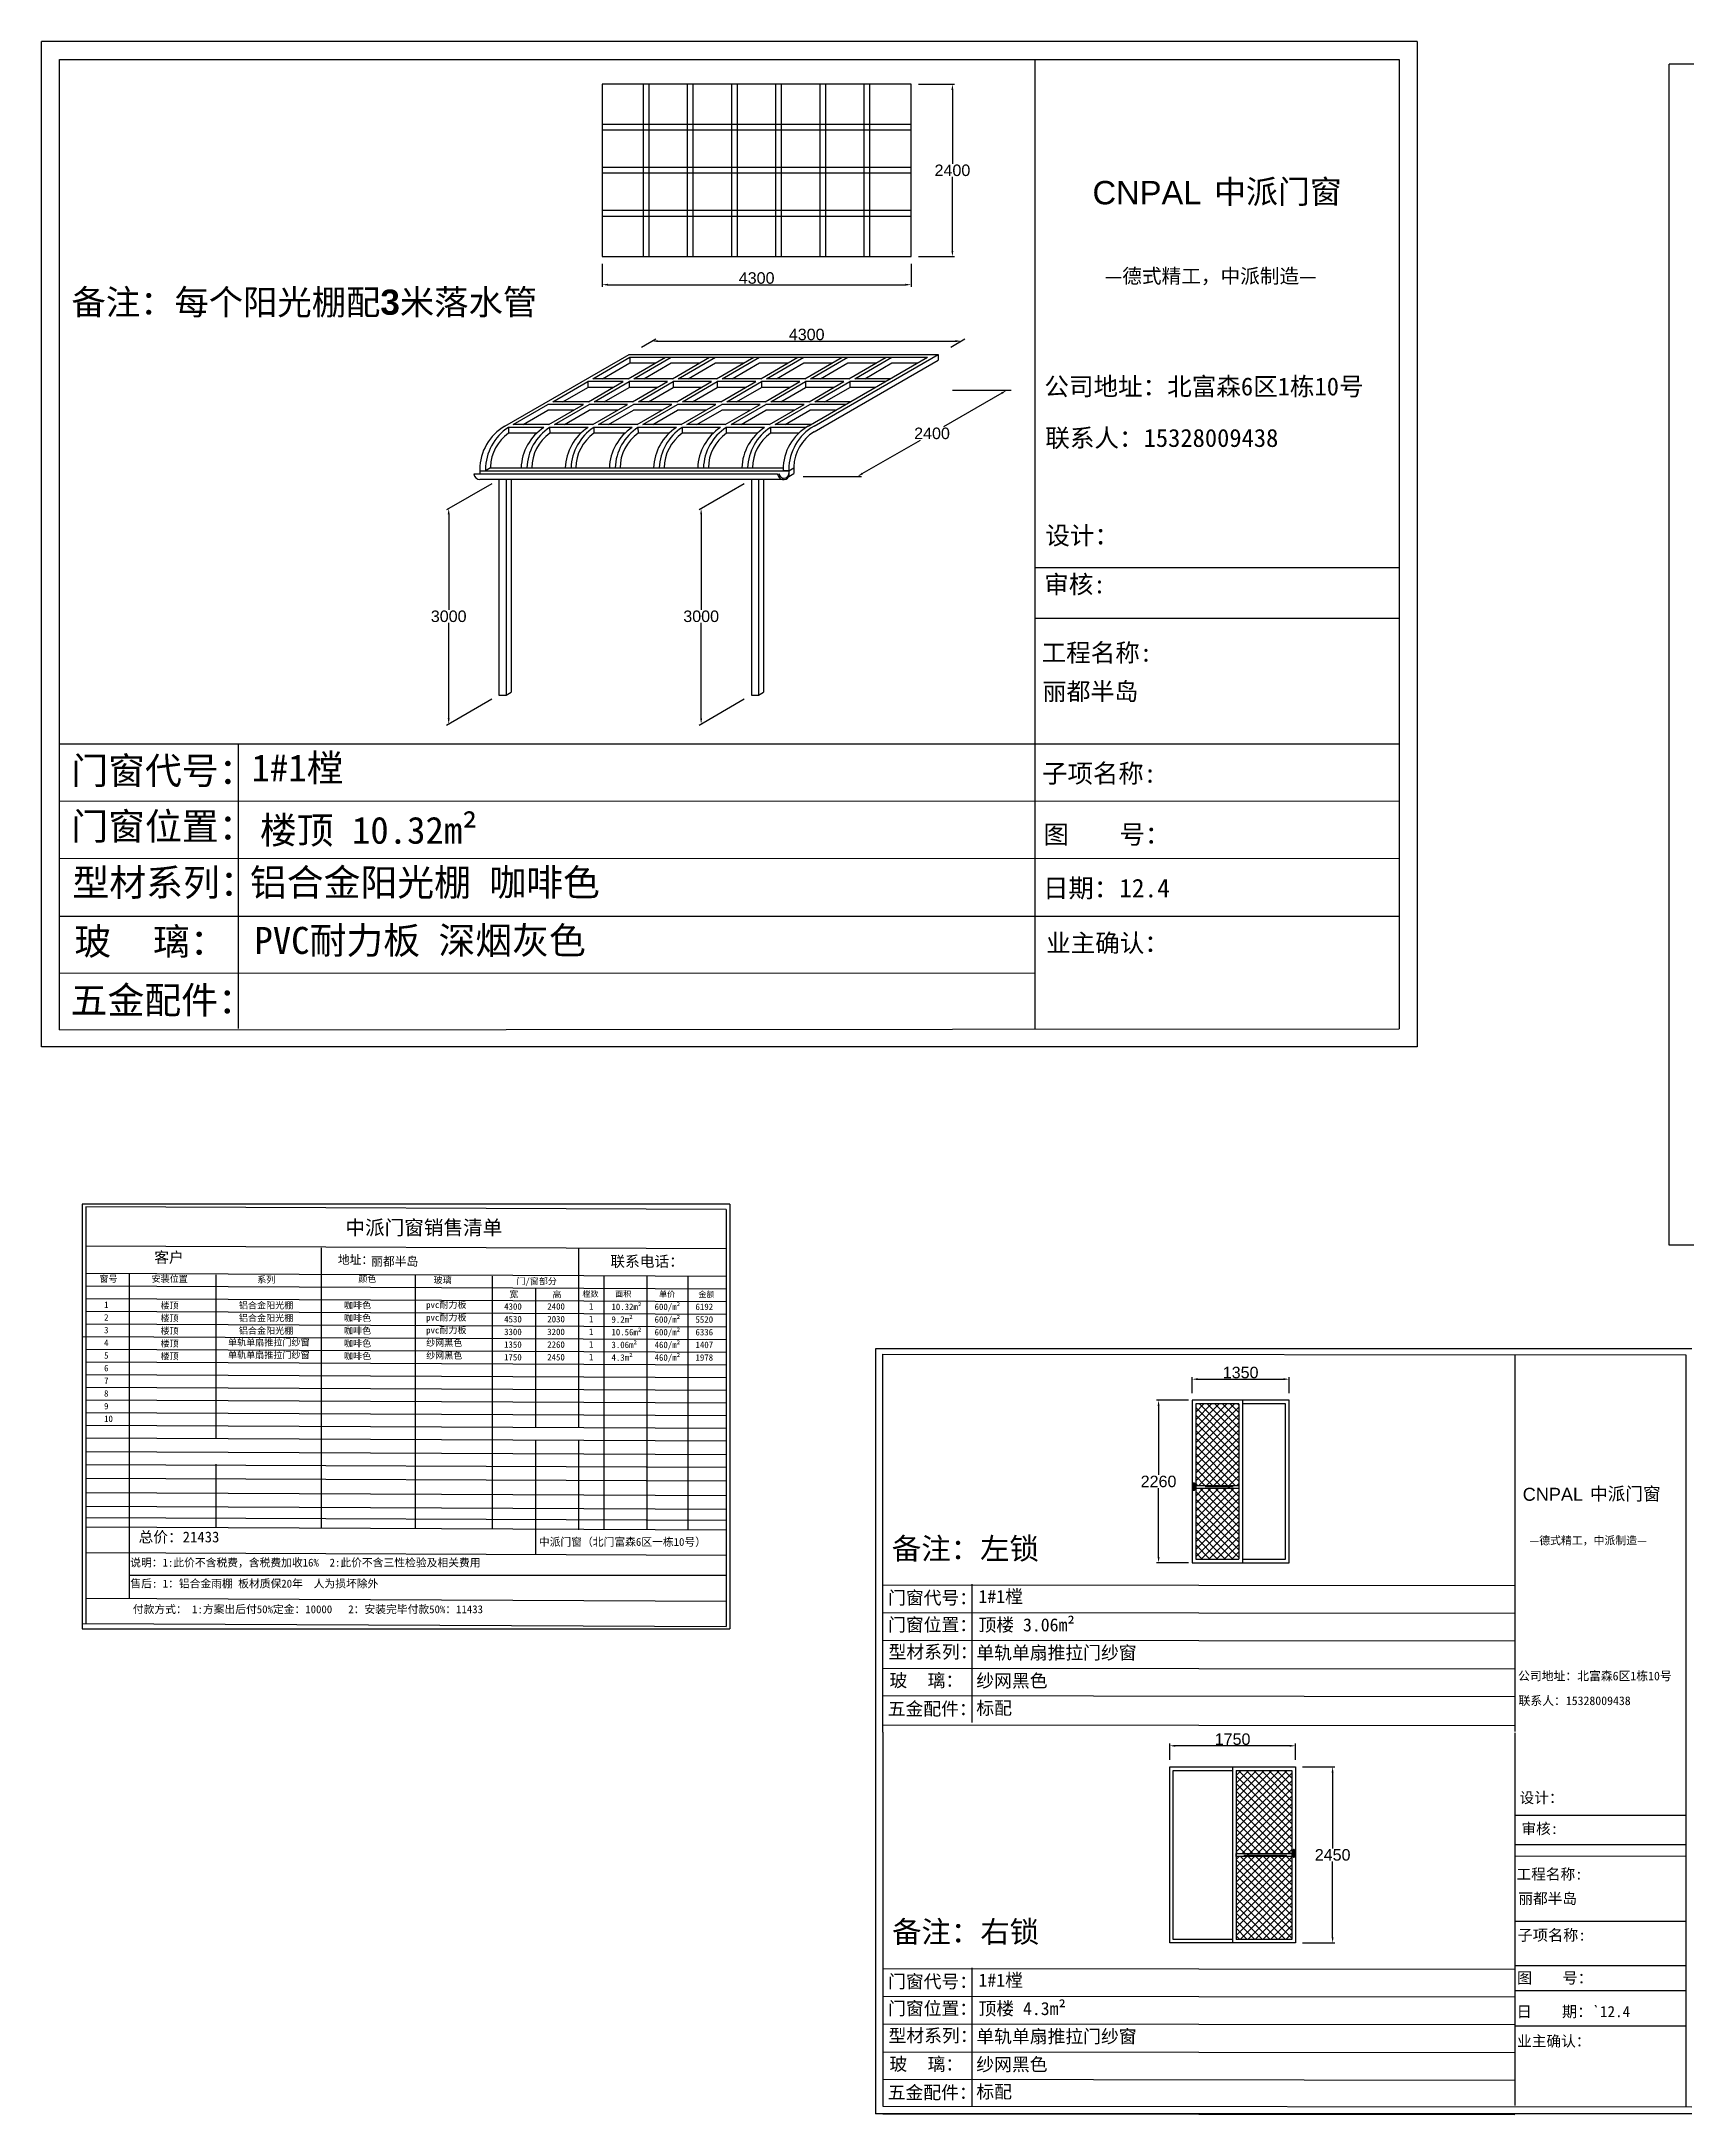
# Model space of a CAD drawing. Header units: inches. Extents: x -138455 to 599497, y -747149 to 13167.
# Drawn here: x 186389 to 209278, y -584578 to -555726 of the extents above; entities that cross this region are included whole.
import ezdxf

# ---------------------------------------------------------------- set-up
doc = ezdxf.new("R2010")
doc.units = ezdxf.units.IN
doc.header["$MEASUREMENT"] = 0
doc.header["$PDMODE"] = 35
doc.header["$PDSIZE"] = -3
doc.layers.add('0 @ 1', color=7, linetype='Continuous')
doc.styles.add('Annotative', font='arialbd.ttf')
doc.styles.add('MtXpl_', font='')
doc.styles.get("Standard").update_dxf_attribs({"font": 'arial.ttf'})
doc.styles.get('MtXpl_').set_extended_font_data('SimSun')
doc.dimstyles.get("Standard").update_dxf_attribs({"dimtxt": 80, "dimasz": 70, "dimexe": 40, "dimexo": 80, "dimgap": 0, "dimtad": 1, "dimtih": 1, "dimtoh": 1, "dimdec": 0, "dimzin": 0, "dimdsep": 46, "dimtxsty": 'Standard', "dimcen": 0.09, "dimadec": 0, "dimazin": 0, "dimtfac": 1, "dimtdec": 0, "dimtofl": 0, "dimtmove": 0, "dimatfit": 3, "dimfxl": 0, "dimtolj": 1, "dimtzin": 0, "dimarcsym": 0})

# ---------------------------------------------------------------- blocks, each defined once
blk = doc.blocks.new('*D2392')
at = {"color": 0, "lineweight": -2, "transparency": 16777216}
for p, q in [((194190, -558820), (194190, -559141)), ((198490, -558820), (198490, -559141)), ((194270, -559111), (198410, -559111))]:
    blk.add_line(p, q, dxfattribs=at)
at = {"color": 0, "transparency": 16777216}
for points in [[(194270, -559098), (194270, -559124), (194190, -559111)], [(198410, -559098), (198410, -559124), (198490, -559111)]]:
    blk.add_solid(points, dxfattribs=at)
at = {"layer": 'Defpoints', "color": 0, "transparency": 16777216}
for p in [(194190, -558720), (198490, -558720), (198490, -559111)]:
    blk.add_point(p, dxfattribs=at)
at = {"color": 0, "transparency": 16777216, "insert": (196340, -559019), "char_height": 160, "attachment_point": 5}
blk.add_mtext('\\A1;4300', dxfattribs=at)
blk = doc.blocks.new('*D2393')
at = {"color": 0, "lineweight": -2, "transparency": 16777216}
for p, q in [((198590, -556320), (199094, -556320)), ((199064, -556400), (199064, -557428)), ((199064, -558640), (199064, -557612)), ((198590, -558720), (199094, -558720))]:
    blk.add_line(p, q, dxfattribs=at)
at = {"color": 0, "transparency": 16777216}
for points in [[(199050, -556400), (199077, -556400), (199064, -556320)], [(199050, -558640), (199077, -558640), (199064, -558720)]]:
    blk.add_solid(points, dxfattribs=at)
at = {"layer": 'Defpoints', "color": 0, "transparency": 16777216}
for p in [(198490, -556320), (199064, -556320), (198490, -558720)]:
    blk.add_point(p, dxfattribs=at)
at = {"color": 0, "transparency": 16777216, "insert": (199064, -557520), "char_height": 160, "attachment_point": 5}
blk.add_mtext('\\A1;2400', dxfattribs=at)
blk = doc.blocks.new('*D2394')
at = {"color": 0, "lineweight": -2, "transparency": 16777216}
for p, q in [((194740, -559981), (194938, -559866)), ((194966, -559896), (199106, -559896)), ((199040, -559981), (199238, -559866))]:
    blk.add_line(p, q, dxfattribs=at)
at = {"color": 0, "transparency": 16777216}
for points in [[(194966, -559883), (194966, -559910), (194886, -559896)], [(199106, -559883), (199106, -559910), (199186, -559896)]]:
    blk.add_solid(points, dxfattribs=at)
at = {"layer": 'Defpoints', "color": 0, "transparency": 16777216}
for p in [(199186, -559896), (194567, -560081), (198867, -560081)]:
    blk.add_point(p, dxfattribs=at)
at = {"color": 0, "transparency": 16777216, "insert": (197036, -559805), "char_height": 160, "attachment_point": 5}
blk.add_mtext('\\A1;4300', dxfattribs=at)
blk = doc.blocks.new('*D2395')
at = {"color": 0, "lineweight": -2, "transparency": 16777216}
for p, q in [((199067, -560581), (199880, -560581)), ((199750, -560621), (198939, -561089)), ((197810, -561741), (198622, -561273)), ((196988, -561781), (197801, -561781))]:
    blk.add_line(p, q, dxfattribs=at)
at = {"color": 0, "transparency": 16777216}
for points in [[(199744, -560609), (199757, -560632), (199820, -560581)], [(197804, -561729), (197817, -561752), (197741, -561781)]]:
    blk.add_solid(points, dxfattribs=at)
at = {"layer": 'Defpoints', "color": 0, "transparency": 16777216}
for p in [(198867, -560581), (196788, -561781), (197741, -561781)]:
    blk.add_point(p, dxfattribs=at)
at = {"color": 0, "transparency": 16777216, "insert": (198780, -561181), "char_height": 160, "attachment_point": 5}
blk.add_mtext('\\A1;2400', dxfattribs=at)
blk = doc.blocks.new('*D2399')
at = {"color": 0, "lineweight": -2, "transparency": 16777216}
for p, q in [((192655, -561881), (192025, -562244)), ((192055, -562307), (192055, -563635)), ((192055, -565147), (192055, -563819)), ((192655, -564881), (192025, -565244))]:
    blk.add_line(p, q, dxfattribs=at)
at = {"color": 0, "transparency": 16777216}
for points in [[(192042, -562307), (192069, -562307), (192055, -562227)], [(192042, -565147), (192069, -565147), (192055, -565227)]]:
    blk.add_solid(points, dxfattribs=at)
at = {"layer": 'Defpoints', "color": 0, "transparency": 16777216}
for p in [(192755, -561823), (192055, -562227), (192755, -564823)]:
    blk.add_point(p, dxfattribs=at)
at = {"color": 0, "transparency": 16777216, "insert": (192055, -563727), "char_height": 160, "attachment_point": 5}
blk.add_mtext('\\A1;3000', dxfattribs=at)
blk = doc.blocks.new('*D2400')
at = {"color": 0, "lineweight": -2, "transparency": 16777216}
for p, q in [((196167, -561881), (195538, -562244)), ((195568, -562307), (195568, -563635)), ((195568, -565147), (195568, -563819)), ((196167, -564881), (195538, -565244))]:
    blk.add_line(p, q, dxfattribs=at)
at = {"color": 0, "transparency": 16777216}
for points in [[(195554, -562307), (195581, -562307), (195568, -562227)], [(195554, -565147), (195581, -565147), (195568, -565227)]]:
    blk.add_solid(points, dxfattribs=at)
at = {"layer": 'Defpoints', "color": 0, "transparency": 16777216}
for p in [(196267, -561823), (195568, -562227), (196267, -564823)]:
    blk.add_point(p, dxfattribs=at)
at = {"color": 0, "transparency": 16777216, "insert": (195568, -563727), "char_height": 160, "attachment_point": 5}
blk.add_mtext('\\A1;3000', dxfattribs=at)
blk = doc.blocks.new('*D2401')
at = {"color": 0, "lineweight": -2, "transparency": 16777216}
for p, q in [((202399, -574538), (202399, -574314)), ((202479, -574344), (203669, -574344)), ((203749, -574538), (203749, -574314))]:
    blk.add_line(p, q, dxfattribs=at)
at = {"color": 0, "transparency": 16777216}
for points in [[(202479, -574330), (202479, -574357), (202399, -574344)], [(203669, -574330), (203669, -574357), (203749, -574344)]]:
    blk.add_solid(points, dxfattribs=at)
at = {"layer": 'Defpoints', "color": 0, "transparency": 16777216}
for p in [(203749, -574344), (202399, -574638), (203749, -574638)]:
    blk.add_point(p, dxfattribs=at)
at = {"color": 0, "transparency": 16777216, "insert": (203074, -574252), "char_height": 160, "attachment_point": 5}
blk.add_mtext('\\A1;1350', dxfattribs=at)
blk = doc.blocks.new('*D2402')
at = {"color": 0, "lineweight": -2, "transparency": 16777216}
for p, q in [((202349, -574638), (201902, -574638)), ((201932, -574718), (201932, -575676)), ((201932, -576818), (201932, -575859)), ((202349, -576898), (201902, -576898))]:
    blk.add_line(p, q, dxfattribs=at)
at = {"color": 0, "transparency": 16777216}
for points in [[(201919, -574718), (201946, -574718), (201932, -574638)], [(201919, -576818), (201946, -576818), (201932, -576898)]]:
    blk.add_solid(points, dxfattribs=at)
at = {"layer": 'Defpoints', "color": 0, "transparency": 16777216}
for p in [(202449, -574638), (201932, -576898), (202449, -576898)]:
    blk.add_point(p, dxfattribs=at)
at = {"color": 0, "transparency": 16777216, "insert": (201932, -575768), "char_height": 160, "attachment_point": 5}
blk.add_mtext('\\A1;2260', dxfattribs=at)
blk = doc.blocks.new('*D2403')
at = {"color": 0, "lineweight": -2, "transparency": 16777216}
for p, q in [((202087, -579640), (202087, -579416)), ((203757, -579446), (202167, -579446)), ((203837, -579640), (203837, -579416))]:
    blk.add_line(p, q, dxfattribs=at)
at = {"color": 0, "transparency": 16777216}
for points in [[(202167, -579433), (202167, -579460), (202087, -579446)], [(203757, -579433), (203757, -579460), (203837, -579446)]]:
    blk.add_solid(points, dxfattribs=at)
at = {"layer": 'Defpoints', "color": 0, "transparency": 16777216}
for p in [(202087, -579446), (202087, -579740), (203837, -579740)]:
    blk.add_point(p, dxfattribs=at)
at = {"color": 0, "transparency": 16777216, "insert": (202962, -579355), "char_height": 160, "attachment_point": 5}
blk.add_mtext('\\A1;1750', dxfattribs=at)
blk = doc.blocks.new('*D2404')
at = {"color": 0, "lineweight": -2, "transparency": 16777216}
for p, q in [((203937, -579740), (204384, -579740)), ((204354, -579820), (204354, -580874)), ((204354, -582110), (204354, -581057)), ((203937, -582190), (204384, -582190))]:
    blk.add_line(p, q, dxfattribs=at)
at = {"color": 0, "transparency": 16777216}
for points in [[(204340, -579820), (204367, -579820), (204354, -579740)], [(204340, -582110), (204367, -582110), (204354, -582190)]]:
    blk.add_solid(points, dxfattribs=at)
at = {"layer": 'Defpoints', "color": 0, "transparency": 16777216}
for p in [(203837, -579740), (203837, -582190), (204354, -582190)]:
    blk.add_point(p, dxfattribs=at)
at = {"color": 0, "transparency": 16777216, "insert": (204354, -580965), "char_height": 160, "attachment_point": 5}
blk.add_mtext('\\A1;2450', dxfattribs=at)

msp = doc.modelspace()

# ---------------------------------------------------------------- hatches: boundary and pattern name
h = msp.add_hatch()
h.set_pattern_fill('ANSI37', color=256, scale=600)
h.paths.add_polyline_path([(203048.5, -574687.7), (202448.5, -574687.7), (202448.5, -575821.3), (203048.5, -575821.3)])
h.paths.add_polyline_path([(203048.5, -575863.9), (202448.5, -575863.9), (202448.5, -576847.7), (203048.5, -576847.7)])
h = msp.add_hatch()
h.set_pattern_fill('ANSI37', color=256, scale=600)
h.paths.add_polyline_path([(203787.5, -579790.5), (203012.5, -579790.5), (203012.5, -580944.2), (203787.5, -580944.2)])
h.paths.add_polyline_path([(203787.5, -580986.8), (203012.5, -580986.8), (203012.5, -582140.5), (203787.5, -582140.5)])

# ---------------------------------------------------------------- linework, layer by layer
for p, q in [((205531.7, -555725.9), (186389.2, -555725.9)), ((186389.2, -569718), (186389.2, -555725.9)), ((186639.8, -555975.6), (205282, -555975.6)), ((186639.8, -569481.6), (186639.8, -555975.6)), ((200212.7, -555975.6), (200212.7, -569468.4)), ((205282, -555975.6), (205282, -569467.6)), ((205531.7, -555725.9), (205531.7, -569718)), ((234294.1, -556040.9), (209037.8, -556040.9)), ((209037.8, -572478.5), (209037.8, -556040.9)), ((198490, -556320), (194190, -556320)), ((194190, -556320), (194190, -558720)), ((194764.3, -558720), (194764.3, -556320)), ((194844.3, -558720), (194844.3, -556320)), ((195378.6, -558720), (195378.6, -556320)), ((195458.6, -558720), (195458.6, -556320)), ((195992.9, -558720), (195992.9, -556320)), ((196072.9, -558720), (196072.9, -556320)), ((196607.2, -558720), (196607.2, -556320)), ((196687.2, -558720), (196687.2, -556320)), ((197221.4, -558720), (197221.4, -556320)), ((197301.4, -558720), (197301.4, -556320)), ((197835.7, -558720), (197835.7, -556320)), ((197915.7, -558720), (197915.7, -556320)), ((198490, -558720), (198490, -556320)), ((198490, -556880), (194190, -556880)), ((198490, -556960), (194190, -556960)), ((198490, -557480), (194190, -557480)), ((198490, -557560), (194190, -557560)), ((198490, -558080), (194190, -558080)), ((198490, -558160), (194190, -558160)), ((194190, -558720), (198490, -558720)), ((192838.1, -561078.8), (194566.6, -560080.9)), ((194058.9, -560420.2), (194577.3, -560120.9)), ((194197.4, -560420.2), (194577.3, -560200.9)), ((194553.2, -560420.2), (195071.6, -560120.9)), ((194566.6, -560080.9), (198866.6, -560080.9)), ((194577.3, -560120.9), (198717.3, -560120.9)), ((194577.3, -560120.9), (194577.3, -560200.9)), ((194577.3, -560200.9), (194933, -560200.9)), ((194633.2, -560420.2), (195151.6, -560120.9)), ((194771.7, -560420.2), (195151.6, -560200.9)), ((195151.6, -560200.9), (195547.3, -560200.9)), ((195167.4, -560420.2), (195685.9, -560120.9)), ((195247.4, -560420.2), (195765.9, -560120.9)), ((195386, -560420.2), (195765.9, -560200.9)), ((195765.9, -560200.9), (196161.6, -560200.9)), ((195781.7, -560420.2), (196300.2, -560120.9)), ((195861.7, -560420.2), (196380.2, -560120.9)), ((196000.3, -560420.2), (196380.2, -560200.9)), ((196380.2, -560200.9), (196775.9, -560200.9)), ((196396, -560420.2), (196914.4, -560120.9)), ((196476, -560420.2), (196994.4, -560120.9)), ((196614.6, -560420.2), (196994.4, -560200.9)), ((196994.4, -560200.9), (197390.2, -560200.9)), ((197010.3, -560420.2), (197528.7, -560120.9)), ((197058.1, -561078.8), (198717.3, -560120.9)), ((197090.3, -560420.2), (197608.7, -560120.9)), ((197138.1, -561078.8), (198866.6, -560080.9)), ((197138.1, -561158.8), (198866.6, -560160.9)), ((197228.9, -560420.2), (197608.7, -560200.9)), ((197608.7, -560200.9), (198004.4, -560200.9)), ((197624.6, -560420.2), (198143, -560120.9)), ((197704.6, -560420.2), (198223, -560120.9)), ((197843.2, -560420.2), (198223, -560200.9)), ((198223, -560200.9), (198578.7, -560200.9)), ((198866.6, -560080.9), (198866.6, -560160.9)), ((193505.8, -560739.5), (193989.6, -560460.2)), ((193644.4, -560739.5), (193989.6, -560540.2)), ((193989.6, -560460.2), (193989.6, -560540.2)), ((194483.9, -560460.2), (193989.6, -560460.2)), ((194345.3, -560540.2), (193989.6, -560540.2)), ((194000.1, -560739.5), (194483.9, -560460.2)), ((194553.2, -560420.2), (194058.9, -560420.2)), ((194080.1, -560739.5), (194563.9, -560460.2)), ((194218.7, -560739.5), (194563.9, -560540.2)), ((194563.9, -560460.2), (194563.9, -560540.2)), ((195098.2, -560460.2), (194563.9, -560460.2)), ((194959.6, -560540.2), (194563.9, -560540.2)), ((194614.4, -560739.5), (195098.2, -560460.2)), ((195167.4, -560420.2), (194633.2, -560420.2)), ((194694.4, -560739.5), (195178.2, -560460.2)), ((194833, -560739.5), (195178.2, -560540.2)), ((195178.2, -560460.2), (195178.2, -560540.2)), ((195712.5, -560460.2), (195178.2, -560460.2)), ((195573.9, -560540.2), (195178.2, -560540.2)), ((195228.7, -560739.5), (195712.5, -560460.2)), ((195781.7, -560420.2), (195247.4, -560420.2)), ((195308.7, -560739.5), (195792.5, -560460.2)), ((195447.2, -560739.5), (195792.5, -560540.2)), ((195792.5, -560460.2), (195792.5, -560540.2)), ((196326.7, -560460.2), (195792.5, -560460.2)), ((196188.2, -560540.2), (195792.5, -560540.2)), ((195843, -560739.5), (196326.7, -560460.2)), ((196396, -560420.2), (195861.7, -560420.2)), ((195923, -560739.5), (196406.7, -560460.2)), ((196061.5, -560739.5), (196406.7, -560540.2)), ((196406.7, -560460.2), (196406.7, -560540.2)), ((196941, -560460.2), (196406.7, -560460.2)), ((196802.5, -560540.2), (196406.7, -560540.2)), ((196457.2, -560739.5), (196941, -560460.2)), ((197010.3, -560420.2), (196476, -560420.2)), ((196537.2, -560739.5), (197021, -560460.2)), ((196675.8, -560739.5), (197021, -560540.2)), ((197021, -560460.2), (197021, -560540.2)), ((197555.3, -560460.2), (197021, -560460.2)), ((197416.7, -560540.2), (197021, -560540.2)), ((197071.5, -560739.5), (197555.3, -560460.2)), ((197624.6, -560420.2), (197090.3, -560420.2)), ((197151.5, -560739.5), (197635.3, -560460.2)), ((197290.1, -560739.5), (197635.3, -560540.2)), ((198129.6, -560460.2), (197635.3, -560460.2)), ((197635.3, -560460.2), (197635.3, -560540.2)), ((197991, -560540.2), (197635.3, -560540.2)), ((198198.9, -560420.2), (197704.6, -560420.2)), ((192952.8, -561058.8), (193436.5, -560779.5)), ((193091.3, -561058.8), (193436.5, -560859.5)), ((193930.8, -560779.5), (193436.5, -560779.5)), ((193792.3, -560859.5), (193436.5, -560859.5)), ((193447, -561058.8), (193930.8, -560779.5)), ((194000.1, -560739.5), (193505.8, -560739.5)), ((193527, -561058.8), (194010.8, -560779.5)), ((193665.6, -561058.8), (194010.8, -560859.5)), ((194545.1, -560779.5), (194010.8, -560779.5)), ((194406.5, -560859.5), (194010.8, -560859.5)), ((194061.3, -561058.8), (194545.1, -560779.5)), ((194614.4, -560739.5), (194080.1, -560739.5)), ((194141.3, -561058.8), (194625.1, -560779.5)), ((194279.9, -561058.8), (194625.1, -560859.5)), ((195159.4, -560779.5), (194625.1, -560779.5)), ((195020.8, -560859.5), (194625.1, -560859.5)), ((194675.6, -561058.8), (195159.4, -560779.5)), ((195228.7, -560739.5), (194694.4, -560739.5)), ((194755.6, -561058.8), (195239.4, -560779.5)), ((194894.2, -561058.8), (195239.4, -560859.5)), ((195773.7, -560779.5), (195239.4, -560779.5)), ((195635.1, -560859.5), (195239.4, -560859.5)), ((195289.9, -561058.8), (195773.7, -560779.5)), ((195843, -560739.5), (195308.7, -560739.5)), ((195369.9, -561058.8), (195853.7, -560779.5)), ((195508.5, -561058.8), (195853.7, -560859.5)), ((196388, -560779.5), (195853.7, -560779.5)), ((196249.4, -560859.5), (195853.7, -560859.5)), ((195904.2, -561058.8), (196388, -560779.5)), ((196457.2, -560739.5), (195923, -560739.5)), ((195984.2, -561058.8), (196468, -560779.5)), ((196122.7, -561058.8), (196468, -560859.5)), ((197002.2, -560779.5), (196468, -560779.5)), ((196863.7, -560859.5), (196468, -560859.5)), ((196518.5, -561058.8), (197002.2, -560779.5)), ((197071.5, -560739.5), (196537.2, -560739.5)), ((196598.5, -561058.8), (197082.2, -560779.5)), ((196737, -561058.8), (197082.2, -560859.5)), ((197576.5, -560779.5), (197082.2, -560779.5)), ((197438, -560859.5), (197082.2, -560859.5)), ((197645.8, -560739.5), (197151.5, -560739.5)), ((192885.6, -561098.8), (192885.6, -561178.8)), ((193379.8, -561098.8), (192885.6, -561098.8)), ((193278.9, -561178.8), (192885.6, -561178.8)), ((193447, -561058.8), (192952.8, -561058.8)), ((193459.8, -561098.8), (193461.9, -561178.8)), ((193994.1, -561098.8), (193459.8, -561098.8)), ((193893.2, -561178.8), (193461.9, -561178.8)), ((194061.3, -561058.8), (193527, -561058.8)), ((194074.1, -561098.8), (194076.2, -561178.8)), ((194608.4, -561098.8), (194074.1, -561098.8)), ((194507.5, -561178.8), (194076.2, -561178.8)), ((194675.6, -561058.8), (194141.3, -561058.8)), ((194688.4, -561098.8), (194690.5, -561178.8)), ((195222.7, -561098.8), (194688.4, -561098.8)), ((195121.8, -561178.8), (194690.5, -561178.8)), ((195289.9, -561058.8), (194755.6, -561058.8)), ((195302.7, -561098.8), (195304.8, -561178.8)), ((195837, -561098.8), (195302.7, -561098.8)), ((195736.1, -561178.8), (195304.8, -561178.8)), ((195904.2, -561058.8), (195369.9, -561058.8)), ((195917, -561098.8), (195917, -561178.8)), ((196451.3, -561098.8), (195917, -561098.8)), ((196350.4, -561178.8), (195917, -561178.8)), ((196518.5, -561058.8), (195984.2, -561058.8)), ((197023.5, -561098.8), (196531.3, -561098.8)), ((196531.3, -561098.8), (196533.3, -561178.8)), ((196924.6, -561178.8), (196533.3, -561178.8)), ((197092.8, -561058.8), (196598.5, -561058.8)), ((196632, -561746.6), (192407.2, -561746.6)), ((192488.1, -561685), (192488.1, -561700.9)), ((192488.1, -561700.9), (196788.1, -561700.9)), ((192488.1, -561700.9), (192488.1, -561746.6)), ((192637.4, -561660.9), (192568.1, -561700.9)), ((192568.1, -561685), (192568.1, -561700.9)), ((192637.4, -561645), (192637.4, -561660.9)), ((192637.4, -561660.9), (196708.5, -561660.9)), ((196632, -561746.6), (196651.9, -561744.8)), ((196708.1, -561685), (196708.1, -561700.9)), ((196788.1, -561700.9), (196708.1, -561700.9)), ((196788.1, -561700.9), (196857.4, -561660.9)), ((196788.1, -561685), (196788.1, -561700.9)), ((196788.1, -561700.9), (196788.1, -561780.9)), ((196788.1, -561780.9), (196857.4, -561740.9)), ((196857.4, -561645), (196857.4, -561660.9)), ((196857.4, -561660.9), (196857.4, -561740.9)), ((196715.4, -561823), (192490.7, -561823)), ((192755, -561823), (192755, -564823)), ((192855, -561823), (192855, -564823)), ((192924.2, -561823), (192924.2, -564783)), ((196267.5, -561823), (196267.5, -564823)), ((196367.5, -561823), (196367.5, -564823)), ((196436.7, -561823), (196436.7, -564783)), ((200212.7, -563048), (205282, -563048)), ((200212.7, -563750), (205282, -563750)), ((192755, -564823), (192855, -564823)), ((192855, -564823), (192924.2, -564783)), ((196267.5, -564823), (196367.5, -564823)), ((196367.5, -564823), (196436.7, -564783)), ((186637.2, -565499.2), (205282, -565499.2)), ((189123.8, -565499.2), (189125, -569463.7)), ((186637.8, -566299), (205282, -566293.7)), ((186638.3, -567099.2), (205282, -567093.7)), ((186638.8, -567899.7), (205282, -567899.7)), ((186639.3, -568693.8), (200212.7, -568686.6)), ((186639.8, -569481.6), (205282, -569467.6)), ((205531.7, -569718), (186389.2, -569718)), ((186957.5, -571909.3), (186957.5, -577819.2)), ((195966.2, -571909.3), (186957.5, -571909.3)), ((195916.2, -571984.4), (187007.5, -571944.3)), ((187007.5, -571944.3), (187007.5, -577744)), ((195916.2, -571984.4), (195916.2, -577784.2)), ((195966.2, -571909.3), (195966.2, -577819.2)), ((195916.2, -572530.7), (187007.5, -572490.6)), ((190279.2, -572515.8), (190279.2, -575202.6)), ((193861.2, -572530.7), (193861.2, -575016)), ((234294.1, -572478.5), (209037.8, -572478.5)), ((187007.5, -572867.6), (195916.2, -572907.8)), ((187607.5, -572867.6), (187607.5, -574455.9)), ((188817.5, -572892.8), (188817.5, -575170)), ((191587.8, -572892.8), (191587.8, -576413.7)), ((192661.2, -572907.8), (192661.2, -576431.5)), ((194212.2, -572907.8), (194212.2, -576441.2)), ((194812.2, -572907.8), (194812.2, -574496)), ((195381.5, -572907.8), (195381.5, -576441.2)), ((187007.5, -573044.1), (195916.2, -573084.2)), ((187007.5, -573220.6), (195916.2, -573260.7)), ((193261.2, -573084.2), (193261.2, -575013.2)), ((187007.5, -573397), (195916.2, -573437.2)), ((187007.5, -573573.5), (195916.2, -573613.6)), ((186957.5, -573750), (195916.2, -573790.1)), ((187007.5, -573926.4), (195916.2, -573966.6)), ((187007.5, -574102.9), (195916.2, -574143)), ((197993.9, -573922.7), (197993.9, -579356.1)), ((209352.1, -573922.7), (197993.9, -573922.7)), ((198093.8, -579256.1), (198093.9, -573993.7)), ((198093.9, -573993.7), (209268.1, -574006.8)), ((206890.6, -574006.8), (206890.6, -579248.6)), ((209268.1, -574006.8), (209270.1, -579265.4)), ((187007.5, -574279.4), (195916.2, -574319.5)), ((187007.5, -574455.9), (195916.2, -574496)), ((187007.5, -574632.3), (195916.2, -574672.5)), ((187607.5, -574455.9), (187607.5, -577392)), ((194812.2, -574496), (194812.2, -576441.2)), ((203048.5, -574687.7), (203048.5, -576847.7)), ((203098.5, -574637.7), (203098.5, -576897.7)), ((187007.5, -574808.8), (195916.2, -574848.9)), ((187007.5, -574985.3), (195916.2, -575025.4)), ((187007.5, -575161.7), (195916.2, -575201.9)), ((190279.2, -575202.6), (190279.2, -576410.3)), ((193261.2, -575189.7), (193261.2, -576441.2)), ((193861.2, -575192.5), (193861.2, -576441.2)), ((187007.5, -575350.9), (195916.2, -575391.1)), ((187007.5, -575529.2), (195916.2, -575569.3)), ((188817.5, -575527.4), (188817.5, -576406)), ((187007.5, -575719.8), (195916.2, -575760)), ((187007.5, -575921.6), (195916.2, -575961.8)), ((187007.5, -576112.3), (195916.2, -576152.4)), ((187007.5, -576268.1), (195916.2, -576308.3)), ((187007.5, -576401.1), (195916.2, -576441.2)), ((193261.2, -576441.2), (193261.2, -576786.2)), ((187007.5, -576754), (195916.2, -576794.1)), ((187607.5, -577070.3), (195916.2, -577070.3)), ((198093.8, -577205.1), (206890.6, -577216.4)), ((199335.7, -577195.6), (199336.2, -579121.6)), ((187007.5, -577392), (195916.2, -577432.2)), ((198093.8, -577589.2), (206890.6, -577600.4)), ((186957.5, -577744), (195916.2, -577784.2)), ((186957.5, -577819.2), (195966.2, -577819.2)), ((198093.8, -577975.9), (206890.6, -577987.2)), ((198093.8, -578365.6), (206890.6, -578376.8)), ((198093.8, -578746), (206890.6, -578759.2)), ((197993.9, -579356.1), (197993.9, -584570.4)), ((198093.8, -579153.8), (206890.6, -579161.7)), ((198093.8, -579256.1), (198093.8, -584461)), ((206890.6, -579264.1), (206890.6, -584453.4)), ((209268, -579265.5), (209270.1, -584470.2)), ((202962.5, -579740.5), (202962.5, -582190.5)), ((203012.5, -579790.5), (203012.5, -582140.5)), ((206890.6, -580413.4), (209268.1, -580413.4)), ((206890.6, -580819.7), (209268.1, -580819.7)), ((206890.6, -580980.7), (209269.6, -580980)), ((206890.6, -581888.2), (209269.7, -581887.5)), ((206890.6, -582506.1), (209269.8, -582505.4)), ((198093.8, -582545.4), (206890.6, -582556.6)), ((199335.7, -582535.9), (199336.2, -584461.9)), ((198093.8, -582929.4), (206890.5, -582940.7)), ((206890.6, -582853.4), (209269.9, -582852.7)), ((198093.8, -583316.2), (206890.5, -583327.4)), ((206890.6, -583343.8), (209270, -583343.2)), ((198093.8, -583705.8), (206890.5, -583717.1)), ((198093.8, -584086.3), (206890.6, -584099.5)), ((198093.8, -584461), (209352.1, -584470.4)), ((209352.1, -584570.4), (197993.9, -584570.4)), ((198093.8, -584570.4), (206890.6, -584578.3))]:
    msp.add_line(p, q)
for points in [[(202398.5, -576897.7), (203748.5, -576897.7), (203748.5, -574637.7), (202398.5, -574637.7)], [(202448.5, -575821.3), (203048.5, -575821.3), (203048.5, -575863.9), (202448.5, -575863.9)], [(203837.5, -582190.5), (202087.5, -582190.5), (202087.5, -579740.5), (203837.5, -579740.5)], [(203012.5, -580944.2), (203787.5, -580944.2), (203787.5, -580986.8), (203012.5, -580986.8)]]:
    msp.add_lwpolyline(points, close=True)
for points in [[(203048.5, -574687.7), (202448.5, -574687.7), (202448.5, -576847.7), (203048.5, -576847.7)], [(203098.5, -576847.7), (203698.5, -576847.7), (203698.5, -574687.7), (203098.5, -574687.7)], [(202962.5, -582140.5), (202137.5, -582140.5), (202137.5, -579790.5), (202962.5, -579790.5)], [(203012.5, -579790.5), (203787.5, -579790.5), (203787.5, -582140.5), (203012.5, -582140.5)]]:
    msp.add_lwpolyline(points)
at = {"color": 0}
for points in [[(202422.2, -575894.7), (202422.2, -575894.7, -0.4142136), (202413.5, -575886), (202413.5, -575793.7, -0.4142136), (202422.2, -575784.9), (202422.2, -575784.9, -0.4142136), (202431, -575793.7), (202431, -575886, -0.4142136)], [(202422.2, -575877.2), (202422.2, -575877.2, -0.4142136), (202417.9, -575872.9), (202417.9, -575806.8, -0.4142136), (202422.2, -575802.4), (202422.2, -575802.4, -0.4142136), (202426.6, -575806.8), (202426.6, -575872.9, -0.4142136)], [(203813.7, -580997.5), (203813.7, -580997.5, 0.4142136), (203822.4, -580988.8), (203822.4, -580896.5, 0.4142136), (203813.7, -580887.8), (203813.7, -580887.8, 0.4142136), (203805, -580896.5), (203805, -580988.8, 0.4142136)], [(203813.7, -580980.1), (203813.7, -580980.1, 0.4142136), (203818.1, -580975.7), (203818.1, -580909.6, 0.4142136), (203813.7, -580905.2), (203813.7, -580905.2, 0.4142136), (203809.3, -580909.6), (203809.3, -580975.7, 0.4142136)]]:
    msp.add_lwpolyline(points, format="xyb", close=True, dxfattribs=at)
for centre, radius, start, end in [((193188.1, -561685), 700, 120, 180), ((193268.1, -561685), 700, 123.12777, 180), ((193230.9, -561661.8), 593.7, 125.56404, 178.38422), ((193762.4, -561685), 700, 123.12777, 178.0233), ((193842.4, -561685), 700, 123.12777, 178.0233), ((193799.6, -561660.3), 588.1, 125.04041, 180.05771), ((194376.7, -561685), 700, 123.12777, 178.0233), ((194456.7, -561685), 700, 123.12777, 178.0233), ((194413.8, -561660.3), 588.1, 125.04041, 180.05771), ((194991, -561685), 700, 123.12777, 178.0233), ((195071, -561685), 700, 123.12777, 178.0233), ((195028.1, -561660.3), 588.1, 125.04041, 180.05771), ((195605.3, -561685), 700, 123.12777, 178.0233), ((195685.3, -561685), 700, 123.12777, 178.0233), ((195642.4, -561660.3), 588.1, 125.04041, 180.05771), ((196219.5, -561685), 700, 123.12777, 178.0233), ((196299.5, -561685), 700, 123.12777, 178.0233), ((196256.7, -561660.3), 588.1, 125.04041, 180.05771), ((196833.8, -561685), 700, 123.12777, 178.0233), ((196913.8, -561685), 700, 123.12777, 178.0233), ((196871, -561660.3), 588.1, 125.04041, 180.05771), ((197408.1, -561685), 700, 120, 180), ((197488.1, -561685), 700, 120, 180), ((197445.3, -561660.3), 588.1, 121.4872, 178.5128), ((192490.7, -561739.2), 83.8, 185.0699, 270), ((196715.4, -561739.2), 83.8, 185.0699, 330.17049), ((196719.8, -561735.4), 68.5, 187.94179, 355.39367)]:
    msp.add_arc(centre, radius, start, end)

# ---------------------------------------------------------------- texts
for height, p in [(325.75, (201012.6, -557992.9)), (180.36, (206998.5, -576036.1))]:
    msp.add_text('CNPAL', height=height).set_placement(p)
at = {"style": 'MtXpl_'}
for s, height, p in [('中派门窗', 325.75, (202704, -557979.4)), ('—德式精工，中派制造—', 200.459, (201183, -559091)), ('公司地址：北富森6区1栋10号', 250.574, (200343.1, -560652.5)), ('联系人：15328009438', 250.574, (200356.7, -561368.8)), ('设计：', 250.57, (200357.1, -562727.3)), ('审核:', 250.57, (200341.1, -563406.7)), ('工程名称:', 250.57, (200304.5, -564357.8)), ('丽都半岛', 244.4, (200317.7, -564894.1)), ('子项名称:', 258.93, (200312.5, -566042.2)), ('图    号：', 258.93, (200331.1, -566891.4)), ('日期：12.4', 258.93, (200324.9, -567638.8)), ('业主确认：', 250.57, (200366.7, -568398.9)), ('中派门窗', 180.36, (207934.9, -576028.7)), ('—德式精工，中派制造—', 110.99, (207092.8, -576644.1)), ('公司地址：北富森6区1栋10号', 120.577, (206934.4, -578534.8)), ('联系人：15328009438', 120.577, (206940.9, -578879.5)), ('设计：', 149.85, (206954.7, -580243.5)), ('审核:', 149.85, (206980.5, -580674)), ('工程名称:', 149.85, (206911.8, -581307.3)), ('丽都半岛', 149.85, (206937.1, -581646.9)), ('子项名称:', 154.84, (206927.4, -582158.2)), ('图    号：', 154.84, (206919.9, -582753.2)), ('日    期：`12.4', 154.844, (206912.8, -583222.6)), ('业主确认：', 149.85, (206919.4, -583630.9))]:
    msp.add_text(s, height=height, dxfattribs=at).set_placement(p)
at = {"layer": '0 @ 1', "style": 'Annotative'}
for s, height, p in [('门窗代号：', 375.86, (186804.1, -566062.2)), ('门窗位置：', 375.86, (186804.1, -566836.5)), ('型材系列：', 375.86, (186819.9, -567618.7)), ('玻    璃：', 375.86, (186846.2, -568438.9)), ('五金配件：', 375.86, (186794.9, -569256.1)), ('丽都半岛', 120, (190977, -572765.2)), ('门窗代号：', 181.7, (198168, -577477.3)), ('门窗位置：', 181.7, (198168, -577851.6)), ('型材系列：', 181.7, (198175.7, -578229.7)), ('玻    璃：', 181.7, (198188.4, -578626.2)), ('五金配件：', 181.7, (198163.5, -579021.3)), ('门窗代号：', 181.7, (198168, -582817.5)), ('门窗位置：', 181.7, (198168, -583191.8)), ('型材系列：', 181.7, (198175.6, -583570)), ('玻    璃：', 181.7, (198188.3, -583966.5)), ('五金配件：', 181.7, (198163.5, -584361.5))]:
    msp.add_text(s, height=height, dxfattribs=at).set_placement(p)
at = {"layer": '0 @ 1', "attachment_point": 1, "style": 'Annotative'}
for s, width, heights, insert, char_height in [('{\\fSimSun|b1|i0|c134|p2;备注：每个阳光棚配}3{\\fSimSun|b1|i0|c134|p2;米落水管}', 9467.769, [0], (186807.3, -559178.9), 350), ('{\\fSimSun|b1|i0|c134|p2;1#1樘}', 4396.385, [0], (189311.1, -565648), 375.861), ('{\\fSimSun|b1|i0|c134|p2;楼顶 10.32m²}', 9006.576, [0], (189428.1, -566515.6), 375.861), ('{\\fSimSun|b1|i0|c134|p2;铝合金阳光棚 咖啡色 }', 9006.576, [0], (189289.1, -567241.5), 375.861), ('{\\fSimSun|b1|i0|c134|p2;PVC耐力板 深烟灰色}', 7839.588, [0], (189351.9, -568049.3), 375.861), ('{\\fSimSun|b1|i0|c134|p2;中派门窗销售清单}', 2802.276, [0], (190618.7, -572133.7), 200), ('{\\fSimSun|b1|i0|c134|p2;客户}', 485.592, [0], (187958.9, -572573.7), 150), ('{\\fSimSun|b1|i0|c134|p2;地址：}', 3483.473, [0], (190513.5, -572620.4), 120), ('{\\fSimSun|b1|i0|c134|p2;联系电话：}', 1409.924, [0], (194304.7, -572628.7), 150), ('{\\fSimSun|b1|i0|c134|p2;窗号}', 485.592, [0], (187196.2, -572900.2), 90), ('{\\fSimSun|b1|i0|c134|p2;安装位置}', 706.927, [0], (187921, -572902.7), 90), ('{\\fSimSun|b1|i0|c134|p2;系列}', 485.592, [0], (189391.1, -572912.8), 90), ('{\\fSimSun|b1|i0|c134|p2;颜色}', 485.592, [0], (190797.2, -572901.5), 90), ('{\\fSimSun|b1|i0|c134|p2;玻璃}', 485.592, [0], (191845.6, -572920.5), 90), ('{\\fSimSun|b1|i0|c134|p2;门/窗部分}', 603.897, [0], (192996.5, -572935.2), 90), ('{\\fSimSun|b1|i0|c134|p2;1}', 485.592, [0], (187260.6, -573262.5), 90), ('{\\fSimSun|b1|i0|c134|p2;楼顶}', 9006.576, [0], (188045.5, -573273.2), 90), ('{\\fSimSun|b1|i0|c134|p2;铝合金阳光棚}', 9006.576, [0], (189136.3, -573270.9), 90), ('{\\fSimSun|b1|i0|c134|p2;咖啡色}', 9006.576, [0], (190598, -573270.9), 90), ('{\\fSimSun|b1|i0|c134|p2;pvc耐力板}', 9006.576, [0], (191741.5, -573263.7), 90), ('{\\fSimSun|b1|i0|c134|p2;4300 }', 9006.576, [0], (192827.1, -573287.3), 90), ('{\\fSimSun|b1|i0|c134|p2;宽 }', 603.897, [0], (192897.7, -573117.3), 90), ('{\\fSimSun|b1|i0|c134|p2;2400 }', 9006.576, [0], (193427.1, -573287.3), 90), ('{\\fSimSun|b1|i0|c134|p2;高 }', 603.897, [0], (193497.7, -573117.3), 90), ('{\\fSimSun|b1|i0|c134|p2;樘数}', 603.897, [0], (193916.5, -573117.5), 80), ('{\\fSimSun|b1|i0|c134|p2;1 }', 9006.576, [0], (194007, -573284.2), 90), ('{\\fSimSun|b1|i0|c134|p2;10.32m²}', 9006.576, [0], (194319.9, -573291.6), 90), ('{\\fSimSun|b1|i0|c134|p2;面积}', 603.897, [0], (194370.9, -573117.5), 80), ('{\\fSimSun|b1|i0|c134|p2;600/m²}', 9006.576, [0], (194919.9, -573291.6), 90), ('{\\fSimSun|b1|i0|c134|p2;单价}', 603.897, [0], (194981.9, -573121.2), 80), ('{\\fSimSun|b1|i0|c134|p2;6192}', 9006.576, [0], (195489.2, -573291.6), 90), ('{\\fSimSun|b1|i0|c134|p2;金额}', 603.897, [0], (195528.9, -573122.6), 80), ('{\\fSimSun|b1|i0|c134|p2;2}', 485.592, [0], (187260.6, -573439), 90), ('{\\fSimSun|b1|i0|c134|p2;楼顶}', 9006.576, [0], (188045.5, -573449.7), 90), ('{\\fSimSun|b1|i0|c134|p2;铝合金阳光棚}', 9006.576, [0], (189136.3, -573447.4), 90), ('{\\fSimSun|b1|i0|c134|p2;咖啡色}', 9006.576, [0], (190598, -573447.4), 90), ('{\\fSimSun|b1|i0|c134|p2;pvc耐力板}', 9006.576, [0], (191741.5, -573440.2), 90), ('{\\fSimSun|b1|i0|c134|p2;4530}', 9006.576, [0], (192827.1, -573463.8), 90), ('{\\fSimSun|b1|i0|c134|p2;2030}', 9006.576, [0], (193427.1, -573463.8), 90), ('{\\fSimSun|b1|i0|c134|p2;1 }', 9006.576, [0], (194007, -573460.7), 90), ('{\\fSimSun|b1|i0|c134|p2;9.2m²}', 9006.576, [0], (194319.9, -573468.1), 90), ('{\\fSimSun|b1|i0|c134|p2;600/m²}', 9006.576, [0], (194919.9, -573468.1), 90), ('{\\fSimSun|b1|i0|c134|p2;5520}', 9006.576, [0], (195489.2, -573468.1), 90), ('{\\fSimSun|b1|i0|c134|p2;4}', 485.592, [0], (187260.6, -573791.9), 90), ('{\\fSimSun|b1|i0|c134|p2;3}', 485.592, [0], (187260.6, -573615.4), 90), ('{\\fSimSun|b1|i0|c134|p2;楼顶}', 9006.576, [0], (188045.5, -573626.1), 90), ('{\\fSimSun|b1|i0|c134|p2;楼顶}', 9006.576, [0], (188045.5, -573802.8), 90), ('{\\fSimSun|b1|i0|c134|p2;单轨单扇推拉门纱窗}', 9006.576, [0], (188985.3, -573786.8), 90), ('{\\fSimSun|b1|i0|c134|p2;铝合金阳光棚}', 9006.576, [0], (189136.3, -573623.8), 90), ('{\\fSimSun|b1|i0|c134|p2;咖啡色}', 9006.576, [0], (190598, -573623.8), 90), ('{\\fSimSun|b1|i0|c134|p2;咖啡色}', 9006.576, [0], (190598, -573800.5), 90), ('{\\fSimSun|b1|i0|c134|p2;纱网黑色}', 9006.576, [0], (191741.5, -573793.3), 90), ('{\\fSimSun|b1|i0|c134|p2;pvc耐力板}', 9006.576, [0], (191741.5, -573616.6), 90), ('{\\fSimSun|b1|i0|c134|p2;3300}', 9006.576, [0], (192826.3, -573640.2), 90), ('{\\fSimSun|b1|i0|c134|p2;1350}', 9006.576, [0], (192826.3, -573816.9), 90), ('{\\fSimSun|b1|i0|c134|p2;3200}', 9006.576, [0], (193426.3, -573640.2), 90), ('{\\fSimSun|b1|i0|c134|p2;2260}', 9006.576, [0], (193426.3, -573816.9), 90), ('{\\fSimSun|b1|i0|c134|p2;1 }', 9006.576, [0], (194007, -573637.2), 90), ('{\\fSimSun|b1|i0|c134|p2;1 }', 9006.576, [0], (194007, -573813.8), 90), ('{\\fSimSun|b1|i0|c134|p2;3.06m²}', 9006.576, [0], (194319.9, -573821.2), 90), ('{\\fSimSun|b1|i0|c134|p2;10.56m²}', 9006.576, [0], (194319.9, -573644.5), 90), ('{\\fSimSun|b1|i0|c134|p2;460/m²}', 9006.576, [0], (194919.9, -573821.2), 90), ('{\\fSimSun|b1|i0|c134|p2;600/m²}', 9006.576, [0], (194919.9, -573644.5), 90), ('{\\fSimSun|b1|i0|c134|p2;6336}', 9006.576, [0], (195489.2, -573644.5), 90), ('{\\fSimSun|b1|i0|c134|p2;1407}', 9006.576, [0], (195489.2, -573821.2), 90), ('{\\fSimSun|b1|i0|c134|p2;5}', 485.592, [0], (187260.6, -573968.4), 90), ('{\\fSimSun|b1|i0|c134|p2;6}', 485.592, [0], (187260.6, -574144.8), 90), ('{\\fSimSun|b1|i0|c134|p2;楼顶}', 9006.576, [0], (188045.5, -573979.2), 90), ('{\\fSimSun|b1|i0|c134|p2;单轨单扇推拉门纱窗}', 9006.576, [0], (188985.3, -573963.2), 90), ('{\\fSimSun|b1|i0|c134|p2;咖啡色}', 9006.576, [0], (190598, -573976.9), 90), ('{\\fSimSun|b1|i0|c134|p2;纱网黑色}', 9006.576, [0], (191741.5, -573969.7), 90), ('{\\fSimSun|b1|i0|c134|p2;1750}', 9006.576, [0], (192826.3, -573993.3), 90), ('{\\fSimSun|b1|i0|c134|p2;2450}', 9006.576, [0], (193426.3, -573993.3), 90), ('{\\fSimSun|b1|i0|c134|p2;1 }', 9006.576, [0], (194007, -573990.3), 90), ('{\\fSimSun|b1|i0|c134|p2;4.3m²}', 9006.576, [0], (194319.9, -573997.6), 90), ('{\\fSimSun|b1|i0|c134|p2;460/m²}', 9006.576, [0], (194919.9, -573997.6), 90), ('{\\fSimSun|b1|i0|c134|p2;1978}', 9006.576, [0], (195489.2, -573997.6), 90), ('{\\fSimSun|b1|i0|c134|p2;7}', 485.592, [0], (187260.6, -574321.3), 90), ('{\\fSimSun|b1|i0|c134|p2;9}', 485.592, [0], (187259.5, -574674.2), 90), ('{\\fSimSun|b1|i0|c134|p2;8}', 485.592, [0], (187260, -574497.8), 90), ('{\\fSimSun|b1|i0|c134|p2;10}', 485.592, [0], (187260.6, -574850.7), 90), ('{\\fSimSun|b1|i0|c134|p2;总价：21433}', 4715.707, [0], (187740.2, -576464.9), 150), ('{\\fSimSun|b1|i0|c134|p2;中派门窗（北门富森6区一栋10号）}', 2734.804, [0], (193309.8, -576554), 110), ('{\\fSimSun|b1|i0|c134|p2;备注：左锁}', 3972.386, [0], (198221.2, -576551.6), 300), ('{\\fSimSun|b1|i0|c134|p2;说明：1:此价不含税费，含税费加收16%  2:此价不含三性检验及相关费用}', 6113.097, [0], (187623.8, -576841.7), 110), ('{\\fSimSun|b1|i0|c134|p2;售后: 1：铝合金雨棚 板材质保20年  人为损坏除外  }', 6510.182, [0], (187626.5, -577134), 110), ('{\\fSimSun|b1|i0|c134|p2;1#1樘}', 4396.385, [0], (199426.2, -577277), 181.698), ('{\\fSimSun|b1|i0|c134|p2;付款方式： 1:方案出后付50%定金：10000   2：安装完毕付款50%：11433}', 7146.186, [0], (187660.4, -577491.2), 110), ('{\\fSimSun|b1|i0|c134|p2;顶楼 3.06m²}', 4396.385, [0], (199426.3, -577672), 181.698), ('{\\fSimSun|b1|i0|c134|p2;单轨单扇推拉门纱窗}', 4396.385, [0], (199396, -578059.1), 181.698), ('{\\fSimSun|b1|i0|c134|p2;纱网黑色}', 4396.385, [0], (199396.2, -578448.7), 181.698), ('{\\fSimSun|b1|i0|c134|p2;标配}', 4396.385, [175.9], (199396.3, -578829.4), 181.698), ('{\\fSimSun|b1|i0|c134|p2;备注：右锁}', 2480.086, [0], (198224.1, -581884.3), 300), ('{\\fSimSun|b1|i0|c134|p2;1#1樘}', 4396.385, [0], (199426.2, -582617.3), 181.698), ('{\\fSimSun|b1|i0|c134|p2;顶楼 4.3m²}', 4396.385, [0], (199426.3, -583012.2), 181.698), ('{\\fSimSun|b1|i0|c134|p2;单轨单扇推拉门纱窗}', 4396.385, [0], (199396, -583399.3), 181.698), ('{\\fSimSun|b1|i0|c134|p2;纱网黑色}', 4396.385, [0], (199396.1, -583789), 181.698), ('{\\fSimSun|b1|i0|c134|p2;标配}', 4396.385, [175.9], (199396.2, -584169.6), 181.698)]:
    msp.add_mtext_dynamic_manual_height_columns(s, width=width, gutter_width=903.5, heights=heights, dxfattribs=dict(at, insert=insert, char_height=char_height))

# ---------------------------------------------------------------- dimensions: what is measured, and where the dimension line sits
for base, p1, p2, angle, picture, middle in [((199063.8, -556320), (198490, -558720), (198490, -556320), 90, '*D2393', (199063.8, -557520)), ((201932.5, -576897.7), (202448.5, -574637.7), (202448.5, -576897.7), 90, '*D2402', (201932.5, -575767.7)), ((202087.5, -579446.4), (203837.5, -579740.5), (202087.5, -579740.5), 180, '*D2403', (202962.5, -579354.7)), ((204353.5, -582190.5), (203837.5, -579740.5), (203837.5, -582190.5), 90, '*D2404', (204353.5, -580965.5))]:
    dim = msp.add_linear_dim(base=base, p1=p1, p2=p2, angle=angle, dimstyle='Standard', override={"dimtxt": 160, "dimasz": 80, "dimexe": 30, "dimexo": 100, "dimgap": 10, "dimfxl": 100})
    dim.commit()
    dim.dimension.update_dxf_attribs({"geometry": picture, "text_midpoint": middle})
for base, p1, p2, picture, middle in [((198490, -559111.1), (194190, -558720), (198490, -558720), '*D2392', (196340, -559019.4)), ((203748.5, -574343.6), (202398.5, -574637.7), (203748.5, -574637.7), '*D2401', (203073.5, -574251.8))]:
    dim = msp.add_linear_dim(base=base, p1=p1, p2=p2, dimstyle='Standard', override={"dimtxt": 160, "dimasz": 80, "dimexe": 30, "dimexo": 100, "dimgap": 10, "dimfxl": 100})
    dim.commit()
    dim.dimension.update_dxf_attribs({"geometry": picture, "text_midpoint": middle})
for p1, p2, distance, picture, middle in [((194566.6, -560080.9), (198866.6, -560080.9), 184.5, '*D2394', (197036.1, -559804.7)), ((198866.6, -560580.9), (196788.1, -561780.9), 476.5, '*D2395', (198780.4, -561180.9)), ((192755, -564823), (192755, -561823), 699.8, '*D2399', (192055.2, -563727)), ((196267.5, -564823), (196267.5, -561823), 699.8, '*D2400', (195567.7, -563727))]:
    dim = msp.add_aligned_dim(p1=p1, p2=p2, distance=distance, dimstyle='Standard', override={"dimtxt": 160, "dimasz": 80, "dimexe": 30, "dimexo": 100, "dimgap": 10, "dimfxl": 100})
    dim.commit()
    dim.dimension.update_dxf_attribs({"geometry": picture, "text_midpoint": middle})

# ---------------------------------------------------------------- leaders
for points in [[(202971.9, -575844.1), (202581.7, -575844.1)], [(203117, -580966.6), (203715.9, -580966.6)]]:
    msp.add_leader(points, dimstyle='Standard', override={"dimtxt": 160, "dimasz": 80, "dimexe": 30, "dimexo": 100, "dimgap": 10, "dimtad": 0, "dimfxl": 100})

doc.saveas('drawing.dxf')
